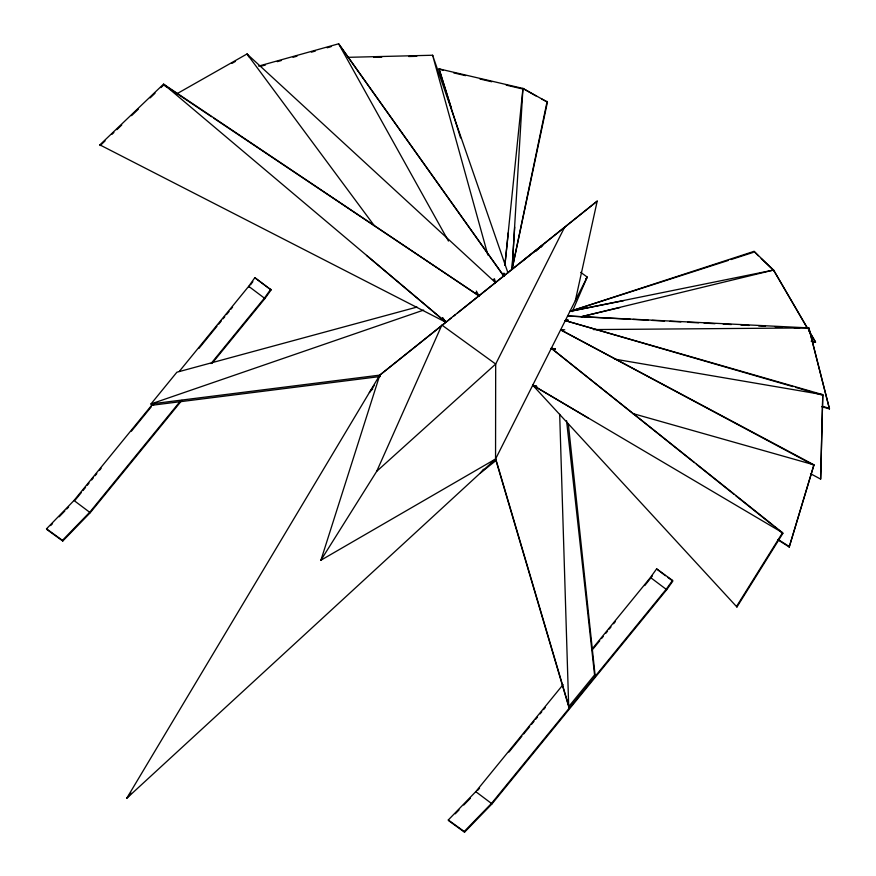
<?xml version="1.0" encoding="UTF-8"?>
<svg xmlns="http://www.w3.org/2000/svg" width="876" height="876" viewBox="0 0 876 876"><rect width="100%" height="100%" fill="white"/><g stroke="black" fill="none" stroke-linecap="round" stroke-linejoin="round"><path stroke-width="1.31" d="M810.497 473.675L820.648 479.106L822.783 394.671L565.283 320.605L567.933 319.959L565.283 320.605L792.999 386.623M535.926 95.9L522.95 88.432L512.044 269.425L547.434 102.065L522.95 88.432L438.975 68.832L460.568 137.904M514.683 227.081L512.044 269.425L547.117 101.386M504.894 265.165L522.95 88.432M504.904 265.198L508.299 232.688M575.335 300.665L597.202 201.119L379.779 375.125L126.702 798.321L495.553 459.024L587.216 277.068L580.711 272.348M632.614 413.483L813.957 464.838L789.232 546.985L813.957 464.838L560.629 329.836L564.724 329.803M564.823 226.807L495.685 364.055L495.553 459.024L320.912 560.224L379.779 375.125L451.195 318.054M572.302 311.615L587.216 277.068L585.606 279.258M376.713 471.31L441.876 325.062L495.685 364.055L376.713 471.31L320.912 560.224M536.211 387.389L532.739 385.199L536.692 386.327L532.739 385.199L736.935 607.013L782.859 533.385L782.542 532.707L551.332 348.287L555.373 348.976M541.259 247.12L542.791 244.864L457.59 312.94M369.365 392.536L374.37 385.265M212.178 363.212L264.924 298.53L271.078 289.923L254.839 277.703L248.696 286.321L179.241 371.468M250.547 284.842L252.857 281.612M270.761 289.244L264.607 297.851L210.996 363.584M591.661 649.576L650.463 577.481L656.617 568.874L672.538 580.405L672.856 581.084L666.702 589.701L492.016 803.872L464.543 832.2L448.621 820.659L448.304 819.98L475.777 791.652L563.115 684.572M652.324 576.014L644.736 585.584M672.538 580.405L666.384 589.022L491.688 803.193L464.225 831.521L464.543 832.2M481.044 472.449L483.475 469.218M181.912 400.321L90.239 512.701L62.765 541.029L46.844 529.498L46.527 528.819L74 500.492L151.647 405.303L154.242 404.438M75.183 500.108L81.238 492.684M82.968 490.56L85.563 487.385M87.293 485.26L89.023 483.147M91.619 479.96L93.349 477.847M95.079 475.723L96.809 473.598M99.393 470.423L101.123 468.299M131.4 431.189L151.285 406.803M198.852 348.495L217.007 326.222M218.737 324.109L221.332 320.923M223.062 318.798L224.793 316.685M226.523 314.561L229.118 311.385M230.848 309.261L232.578 307.137M180.719 400.693L89.921 512.022L62.448 540.35L62.765 541.029M477.825 790.218L479.555 788.093M508.956 752.046L521.932 736.136M523.662 734.022L529.706 726.598M531.436 724.474L534.031 721.298M535.762 719.174L537.492 717.061M540.087 713.874L541.817 711.75M543.547 709.637L545.277 707.512M592.844 649.204L599.764 640.717M601.494 638.593L603.225 636.48M605.82 633.293L607.539 631.18M609.269 629.056L610.999 626.931M613.594 623.756L615.324 621.632M566.575 420.743L594.574 674.914L568.699 706.647L569.334 708.005L496.582 461.696M126.702 798.321L131.137 793.119M50.633 525.589L52.527 523.64M59.163 516.796L64.846 510.938M66.74 508.978L68.635 507.029M455.246 813.826L459.046 809.917M463.776 805.033L470.412 798.2M369.836 391.857L372.738 388.955M105.087 140.894L100.192 145.558L99.875 144.879L163.549 84.129L478.975 295.858L476.325 291.073M111.942 134.346L113.902 132.473M116.847 129.67L121.742 124.994M131.542 115.654L138.397 109.106M150.157 97.893L155.052 93.217M160.932 87.611L163.867 84.808L163.549 84.129L445.917 322.28L442.665 317.9M535.794 251.357L542.791 244.864M521.647 261.76L597.202 201.119M453.33 316.345L455.509 314.604M480.376 472.985L496.188 460.382L495.553 459.024L568.699 706.647L559.687 414.326M177.04 93.677L247.01 53.973L495.509 282.641L494.425 278.699M231.91 63.4L235.469 61.375M423.666 310.082L151.001 403.945L151.647 405.303L380.425 376.483M807.716 328.62L773.552 270.049L754.061 251.357L569.937 311.374L623.602 300.676M728.394 260.391L569.937 311.374L773.552 270.049L807.343 328.128M731 259.559L753.075 252.452M258.628 66.105L338.629 43.8L503.777 276.039L504.061 273.323L503.777 276.039L338.629 43.8L448.457 241.053M261.574 66.05L265.505 64.955M277.309 61.659L281.24 60.564M293.044 57.279L296.986 56.184M311.407 52.155L315.338 51.06M327.142 47.775L331.084 46.669M417.009 307.071L176.886 372.212L151.001 403.945L379.779 375.125M773.552 270.049L581.204 316.74L619.759 307.585M347.695 57.334L432.602 55.243L432.919 55.922M373.647 57.378L381.739 57.181M408.687 56.513L416.768 56.316M593.37 329.584L808.855 327.909L829.473 408.939L821.6 406.628M630.392 319.269L567.604 315.995L808.855 327.909L829.473 408.939M633.118 319.411L648.13 320.189M652.226 320.408L664.512 321.043M669.965 321.328L680.882 321.897M687.704 322.259L698.632 322.828M704.085 323.113L715.002 323.682M723.193 324.109L731.383 324.536M740.932 325.029L749.122 325.456M758.682 325.96L765.504 326.31M775.052 326.814L781.874 327.164M794.16 327.81L799.624 328.095M811.154 341.169L815.227 341.509L815.545 342.188L812.818 341.958M614.492 359.083L822.783 394.671L820.648 479.106M694.307 462.594L551.332 348.287L555.373 348.987M438.975 68.832L443.223 70.43M453.724 72.883L465.528 75.643M479.96 79.004L491.775 81.764M506.208 85.125L521.954 88.804M795.616 387.378L811.329 391.933M813.946 392.689L823.101 395.35M560.629 329.836L563.257 330.602L560.629 329.836L814.275 465.517M822.608 406.355L829.156 408.26M551.332 348.287L553.796 349.491M99.875 144.879L445.917 322.28L442.654 317.889M541.686 98.977L547.434 102.065M536.2 387.378L532.739 385.199L782.542 532.707L736.617 606.323L736.935 607.013M532.739 385.199L587.927 417.896M778.523 539.769L788.915 546.306M777.68 539.693L789.232 546.985M211.477 116.694L163.867 84.808L167.009 87.447M213.744 118.205L478.975 295.858L476.095 292.934L478.975 295.858M271.078 289.923L254.839 277.703M665.421 575.707L656.617 568.874M667.545 577.24L671.793 580.317M650.463 577.481L666.702 589.701M74 500.492L90.239 512.701M46.527 528.819L62.448 540.35M448.304 819.98L464.225 831.521M696.442 464.291L733.781 494.152M735.917 495.86L772.194 524.855M774.318 526.564L776.454 528.272M778.589 529.969L782.859 533.385M442.73 319.696L445.917 322.28L366.529 255.431M441.668 318.82L445.917 322.28M758.277 255.77L754.061 251.357M761.2 258.573L773.869 270.728M248.959 56.841L247.01 53.973L374.468 225.909M493.232 279.225L495.509 282.641M809.074 330.964L815.227 341.509M808.712 330.471L815.545 342.188M594.574 674.914L595.209 676.272L568.338 423.973M264.924 298.53L248.696 286.321L249.014 287M492.016 803.872L475.777 791.652L476.095 792.331M507.916 272.732L432.602 55.243L487.877 255.036M439.292 69.511L451.458 108.482M567.998 320.835L565.283 320.605L567.998 320.846M503.777 276.039L502.966 273.432L503.777 276.039"/></g></svg>
